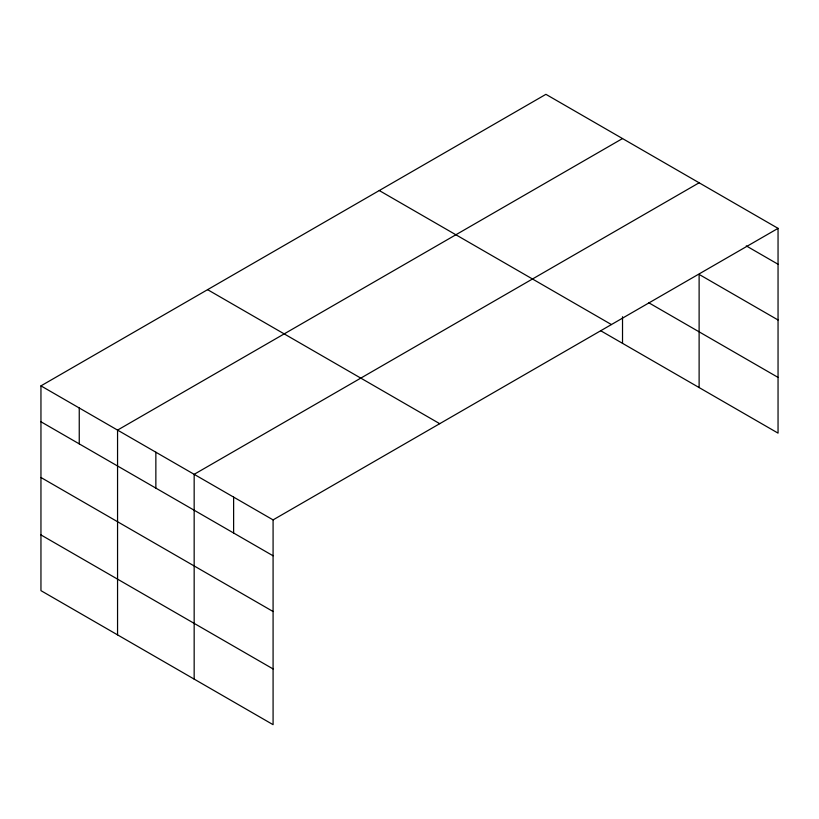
<?xml version="1.0" encoding="UTF-8"?>
<svg xmlns="http://www.w3.org/2000/svg" width="819" height="819" viewBox="0 0 819 819"><rect width="100%" height="100%" fill="white"/><g stroke="black" fill="none" stroke-linecap="round" stroke-linejoin="round"><path stroke-width="1.23" d="M40.95 385.872L273.085 519.891L273.085 724.672L40.95 590.642L40.95 385.872L545.915 94.328L778.05 228.358L778.05 433.128L600.634 330.702M622.522 138.554L117.557 430.098L117.557 634.868M699.119 182.791L194.164 474.324L194.164 679.105M273.085 519.891L778.05 228.358M746.263 245.895L778.05 264.25M778.05 319.983L699.119 274.416L699.119 387.561M648.781 302.774L778.05 377.405M379.279 190.54L611.414 324.559M207.586 289.66L439.721 423.689M40.95 421.765L273.085 555.794M40.95 477.497L273.085 611.517M40.95 534.92L273.085 668.939M622.522 316.738L622.522 343.335M233.62 497.113L233.62 533.005M155.856 452.211L155.856 488.114M79.248 407.985L79.248 443.878"/></g></svg>
